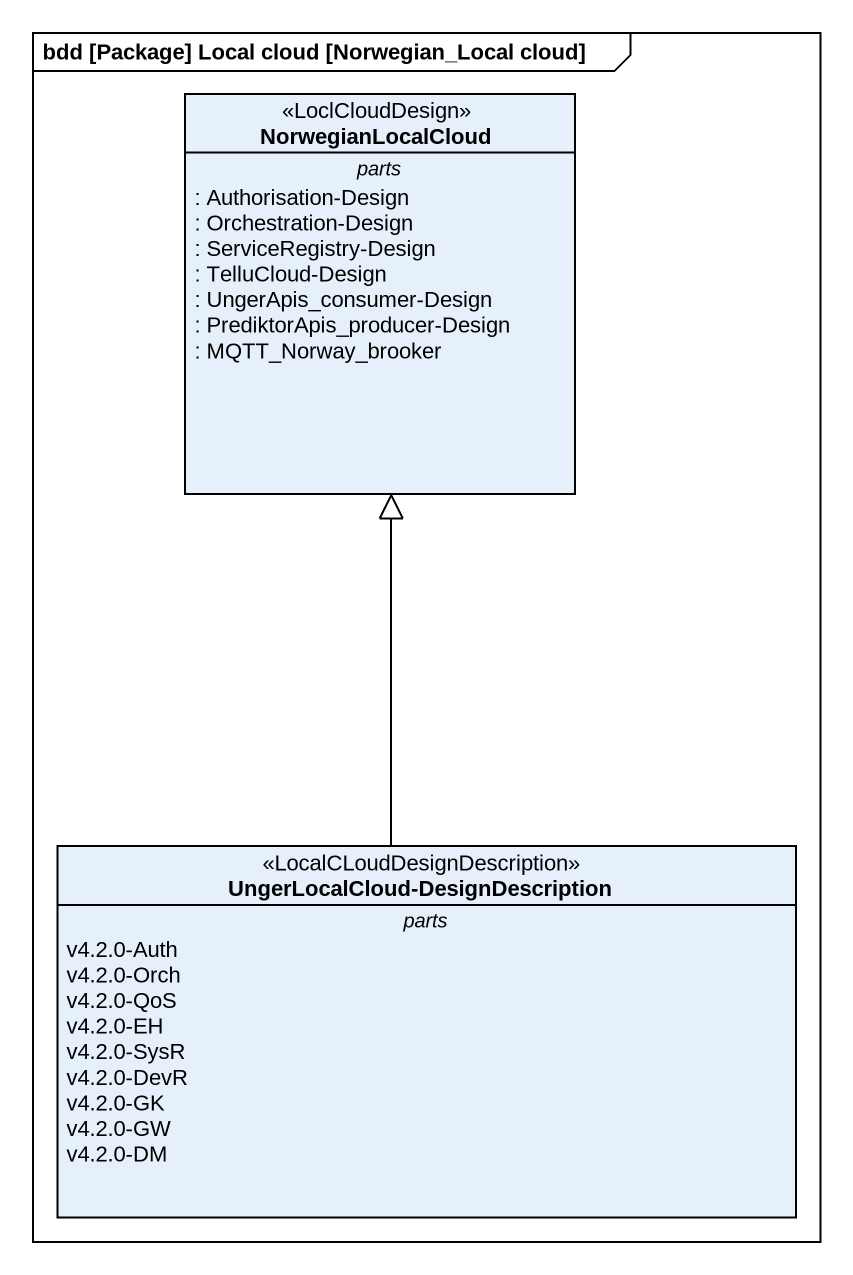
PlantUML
@startuml
mainframe bdd [Package] Local cloud [Norwegian_Local cloud]
hide circle
hide empty members
class NorwegianLocalCloud <<LoclCloudDesign>> {
  -- parts --
  : Authorisation-Design
  : Orchestration-Design
  : ServiceRegistry-Design
  : TelluCloud-Design
  : UngerApis_consumer-Design
  : PrediktorApis_producer-Design
  : MQTT_Norway_brooker
}
class "UngerLocalCloud-DesignDescription" as UngerLocalCloud <<LocalCLoudDesignDescription>> {
  -- parts --
  v4.2.0-Auth
  v4.2.0-Orch
  v4.2.0-QoS
  v4.2.0-EH
  v4.2.0-SysR
  v4.2.0-DevR
  v4.2.0-GK
  v4.2.0-GW
  v4.2.0-DM
}
UngerLocalCloud -up-|> NorwegianLocalCloud
@enduml
